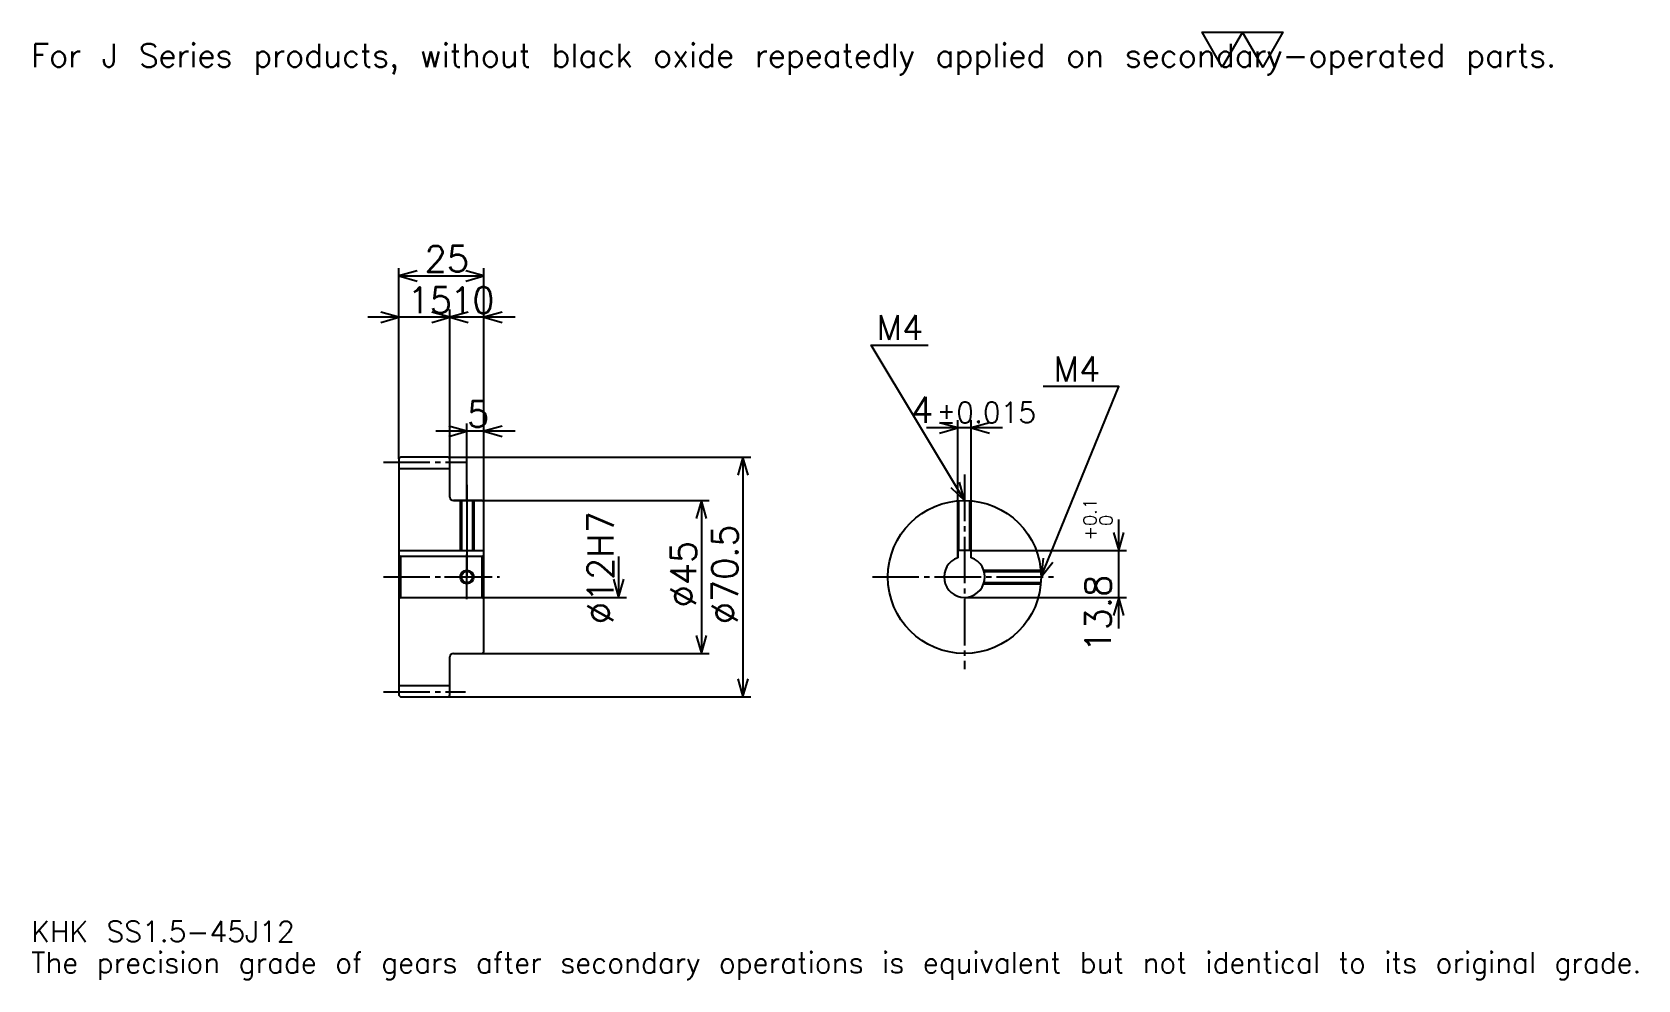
# Model space of a CAD drawing. Extents: x 15 to 487, y 6 to 284.
import ezdxf

# ---------------------------------------------------------------- set-up
doc = ezdxf.new("R2010")
doc.units = 0
doc.linetypes.add('DASHDOT', pattern=[18.260869, 13.695652, -1.521739, 1.521739, -1.521739])
doc.layers.get('0').update_dxf_attribs({"linetype": 'CONTINUOUS'})
doc.layers.add('DASHDOT', color=6, linetype='DASHDOT')
doc.styles.add('KANJI', font='TXT', dxfattribs={"bigfont": 'BIGFONT'})

msp = doc.modelspace()

# ---------------------------------------------------------------- linework, layer by layer
at = {"color": 5}
for p, q in [((123.260864, 159.271744), (123.260864, 214.815216)), ((123.260864, 212.532608), (148.260864, 212.532608)), ((148.260864, 159.271744), (148.260864, 214.815216)), ((147.391296, 200.358704), (114.130432, 200.358704)), ((157.391296, 200.358704), (129.130432, 200.358704)), ((138.260864, 159.271744), (138.260864, 202.641312)), ((287.456512, 131.821747), (287.456512, 170.108704)), ((291.456512, 131.821747), (291.456512, 170.108704)), ((157.391296, 166.880432), (134.130432, 166.880432)), ((143.260864, 159.271744), (143.260864, 169.163055)), ((300.586945, 167.826096), (278.32608, 167.826096)), ((123.260864, 158.771744), (123.260864, 159.271744)), ((137.760864, 159.271744), (148.260864, 159.271744)), ((138.260864, 158.771744), (138.260864, 159.271744)), ((143.260864, 146.521744), (143.260864, 159.271744)), ((143.260864, 146.521744), (143.260864, 159.271744)), ((148.260864, 159.271744), (226.630432, 159.271744)), ((148.260864, 146.021744), (148.260864, 159.271744)), ((224.347824, 159.271744), (224.347824, 88.771744)), ((139.260864, 146.521744), (148.260864, 146.521744)), ((148.260864, 146.521744), (214.456512, 146.521744)), ((212.173904, 146.521744), (212.173904, 101.521744)), ((334.782593, 108.891312), (334.782593, 140.952179)), ((187.82608, 130.021744), (187.82608, 118.021744)), ((291.456512, 131.821747), (337.065186, 131.821747)), ((148.260864, 118.021744), (190.108688, 118.021744)), ((289.456512, 118.021744), (337.065186, 118.021744)), ((139.260864, 101.521744), (148.260864, 101.521744)), ((148.260864, 101.521744), (214.456512, 101.521744)), ((137.760864, 88.771744), (148.260864, 88.771744)), ((148.260864, 88.771744), (226.630432, 88.771744))]:
    msp.add_line(p, q, dxfattribs=at)
at = {"color": 4}
for p, q in [((123.260864, 155.896744), (138.260864, 155.896744)), ((123.260864, 131.821747), (148.260864, 131.821747)), ((123.760864, 130.021744), (123.760864, 118.021744)), ((147.760864, 130.021744), (148.260864, 130.521744)), ((147.760864, 118.021744), (148.260864, 117.521744)), ((123.260864, 92.146744), (138.260864, 92.146744))]:
    msp.add_line(p, q, dxfattribs=at)
at = {"color": 7}
msp.add_lwpolyline([(365.217377, 273.913055), (359.282593, 284.200012), (383.021729, 284.200012), (377.086945, 273.913055), (371.152161, 284.200012), (365.217377, 273.913055)], dxfattribs=at)
at = {"color": 5}
for points in [[(128.586945, 214.054352), (123.260864, 212.532608), (128.586945, 211.010864)], [(142.934784, 211.010864), (148.260864, 212.532608), (142.934784, 214.054352)], [(117.934776, 198.836975), (123.260864, 200.358704), (117.934776, 201.880432)], [(132.934784, 198.836975), (138.260864, 200.358704), (132.934784, 201.880432)], [(143.586945, 201.880432), (138.260864, 200.358704), (143.586945, 198.836975)], [(153.586945, 201.880432), (148.260864, 200.358704), (153.586945, 198.836975)], [(289.456512, 146.521744), (262.065216, 192.17392), (278.804321, 192.17392)], [(311.956512, 124.021744), (334.782593, 180), (312.565247, 180)], [(137.934784, 165.358704), (143.260864, 166.880432), (137.934784, 168.402176)], [(153.586945, 168.402176), (148.260864, 166.880432), (153.586945, 165.358704)], [(282.130432, 166.304352), (287.456512, 167.826096), (282.130432, 169.347839)], [(296.782593, 169.347839), (291.456512, 167.826096), (296.782593, 166.304352)], [(225.869568, 153.945648), (224.347824, 159.271744), (222.82608, 153.945648)], [(285.411377, 150.305893), (289.456512, 146.521744), (288.021149, 151.87175)], [(213.695648, 141.195648), (212.173904, 146.521744), (210.652161, 141.195648)], [(333.260864, 137.147827), (334.782593, 131.821747), (336.304321, 137.147827)], [(312.558472, 129.528152), (311.956512, 124.021744), (315.376648, 128.378983)], [(186.304337, 123.347832), (187.82608, 118.021744), (189.347809, 123.347832)], [(336.304321, 112.695656), (334.782593, 118.021744), (333.260864, 112.695656)], [(210.652161, 106.847832), (212.173904, 101.521744), (213.695648, 106.847832)], [(222.82608, 94.097832), (224.347824, 88.771744), (225.869568, 94.097832)]]:
    msp.add_lwpolyline(points, dxfattribs=at)
at = {"color": 4}
for points in [[(138.260864, 147.521744), (138.260864, 158.771744), (137.760864, 159.271744), (123.760864, 159.271744), (123.260864, 158.771744), (123.260864, 117.521744)], [(139.260864, 101.521744), (147.760864, 101.521744), (148.260864, 102.021744), (148.260864, 146.021744), (147.760864, 146.521744), (139.260864, 146.521744)], [(141.260864, 146.521744), (141.260864, 131.821747)], [(141.640869, 146.521744), (141.640869, 131.821747)], [(144.880859, 146.521744), (144.880859, 131.821747)], [(145.260864, 146.521744), (145.260864, 131.821747)], [(287.456512, 129.678604), (287.456512, 146.432678)], [(287.836517, 131.821747), (287.836517, 146.463348)], [(291.076508, 131.821747), (291.076508, 146.463348)], [(291.456512, 129.678604), (291.456512, 146.432678)], [(123.260864, 117.521744), (123.760864, 118.021744), (147.760864, 118.021744), (147.760864, 130.021744), (123.760864, 130.021744), (123.260864, 130.521744)], [(291.456512, 129.678604), (291.456512, 131.821747), (287.456512, 131.821747), (287.456512, 129.678604)], [(295.113373, 126.021744), (311.867432, 126.021744)], [(295.233673, 125.641747), (311.898132, 125.641747)], [(295.113373, 122.021744), (311.867432, 122.021744)], [(295.233673, 122.401741), (311.898132, 122.401741)], [(123.260864, 117.521744), (123.260864, 89.271744), (123.760864, 88.771744), (137.760864, 88.771744), (138.260864, 89.271744), (138.260864, 100.521744)]]:
    msp.add_lwpolyline(points, dxfattribs=at)
for centre, radius in [((289.456512, 124.021744), 22.5), ((143.260864, 124.021744), 1.62)]:
    msp.add_circle(centre, radius, dxfattribs=at)
at = {"color": 7}
msp.add_circle((143.260864, 124.021744), 2, dxfattribs=at)
at = {"color": 4}
for centre, radius, start, end in [((139.260864, 147.521744), 1, 180, 270), ((289.456512, 124.021744), 6, 109.47122094, 70.52877906), ((139.260864, 100.521744), 1, 90, 180)]:
    msp.add_arc(centre, radius, start, end, dxfattribs=at)
at = {"layer": 'DASHDOT', "color": 7}
for p, q in [((118.695648, 157.771744), (142.82608, 157.771744)), ((289.456512, 154.130432), (289.456512, 96.956528)), ((143.260864, 146.521744), (143.260864, 124.021744)), ((118.695648, 124.021744), (152.82608, 124.021744)), ((262.391296, 124.021744), (316.521729, 124.021744)), ((118.695648, 90.271744), (142.82608, 90.271744))]:
    msp.add_line(p, q, dxfattribs=at)
for points in [[(143.260864, 151.08696), (143.260864, 127.256531)], [(143.260864, 117.456528), (143.260864, 130.58696)], [(136.695648, 124.021744), (149.82608, 124.021744)]]:
    msp.add_lwpolyline(points, dxfattribs=at)

# ---------------------------------------------------------------- texts
at = {"color": 7, "style": 'KANJI'}
for s, height, p in [('For J Series products, without black oxide repeatedly applied on secondary-operated parts.', 6.847826, (15.217391, 273.913055)), ('25', 7.608696, (130.815216, 213.75)), ('15', 7.608696, (125.815208, 201.576096)), ('10', 7.608696, (138.315216, 201.576096)), ('M4', 7.304348, (263.586945, 193.695648)), ('M4', 7.304348, (315.608704, 181.521744)), ('5', 7.608696, (143.28804, 168.097839)), ('4', 7.608696, (273.750671, 169.347839)), ('%%p0.015', 6.086957, (281.282349, 169.347839)), ('KHK SS1.5-45J12', 6.086957, (15.217391, 16.73913)), ('The precision grade of gears after secondary operations is equivalent but not identical to its original grade.', 6.086957, (15.217391, 7.608696))]:
    msp.add_text(s, height=height, dxfattribs=at).set_placement(p)
for s, height, p in [('%%c12H7', 7.608696, (186.304337, 110.135872)), ('0.1', 3.804348, (328.239136, 139.040939)), ('0', 3.804348, (332.956512, 139.040939)), ('%%c70.5', 7.608696, (222.82608, 110.13588)), ('+', 3.804348, (328.239136, 134.780075)), ('%%c45', 7.608696, (210.652161, 115.081528)), ('13.8', 7.608696, (332.5, 101.846626))]:
    msp.add_text(s, height=height, rotation=90, dxfattribs=at).set_placement(p)

doc.saveas('drawing.dxf')
